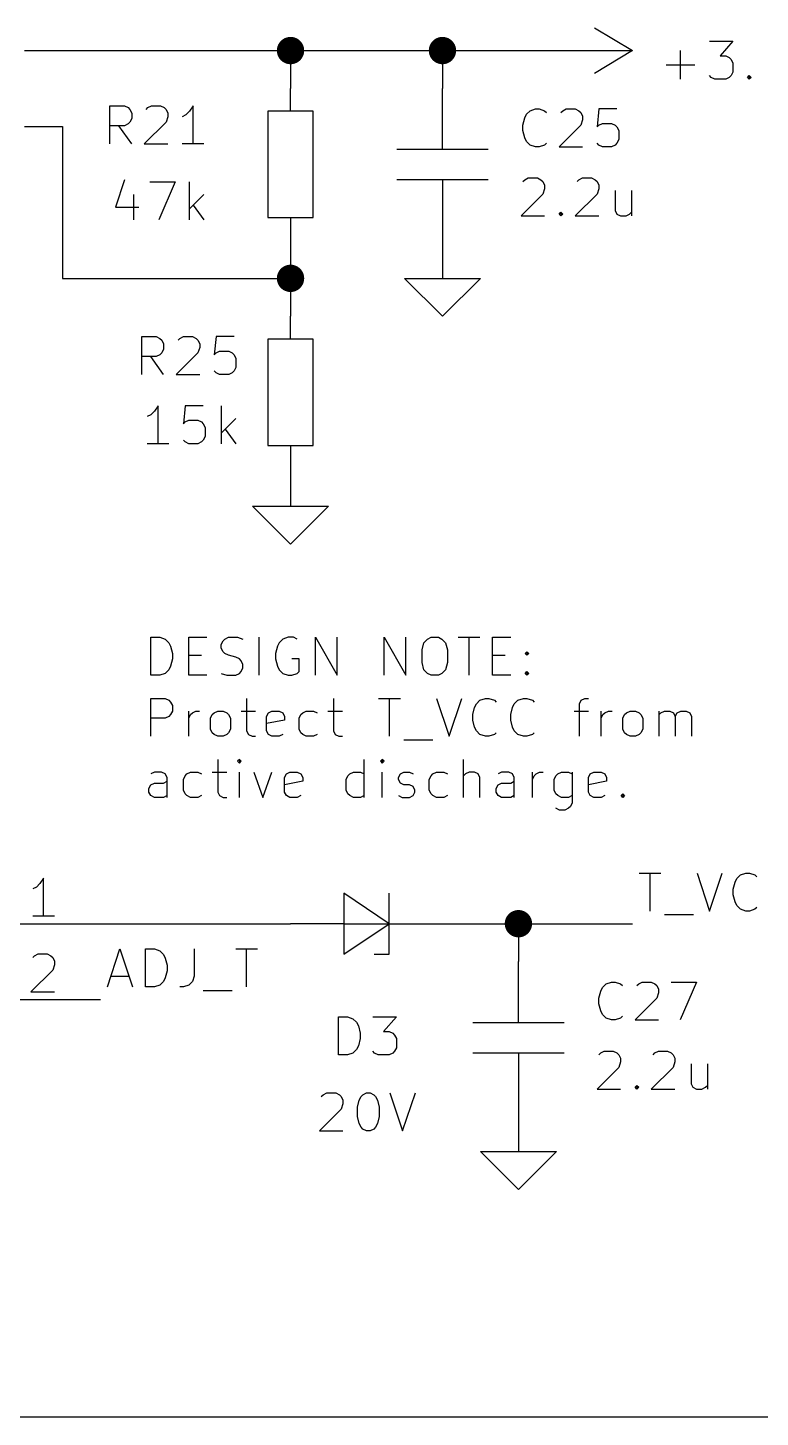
# Model space of a CAD drawing. Extents: x 0.4 to 16.1, y -11.3 to -0.4.
# Drawn here: x 9.854 to 10.818, y -8.35 to -6.52 of the extents above; entities that cross this region are included whole.
import ezdxf

# ---------------------------------------------------------------- set-up
doc = ezdxf.new("R2010")
doc.units = 0
doc.header["$MEASUREMENT"] = 0
for name, color, linetype in [('BLUE3', 171, 'CONTINUOUS'), ('CYAN2', 4, 'CONTINUOUS'), ('GRAY1', 251, 'CONTINUOUS'), ('GREEN3', 91, 'CONTINUOUS'), ('RED2', 1, 'CONTINUOUS'), ('RED3', 11, 'CONTINUOUS')]:
    doc.layers.add(name, color=color, linetype=linetype)

msp = doc.modelspace()

# ---------------------------------------------------------------- linework, layer by layer
at = {"layer": 'BLUE3', "linetype": 'CONTINUOUS'}
for p, q in [((10.016, -7.3727), (10.016, -7.3227)), ((10.016, -7.3227), (10.0279, -7.3227)), ((10.0279, -7.3227), (10.0351, -7.3251)), ((10.0351, -7.3251), (10.0398, -7.3299)), ((10.0398, -7.3299), (10.0422, -7.3346)), ((10.0422, -7.3346), (10.0446, -7.3441)), ((10.066, -7.3727), (10.066, -7.3227)), ((10.066, -7.3227), (10.0898, -7.3227)), ((10.1089, -7.3322), (10.1112, -7.3275)), ((10.1089, -7.337), (10.1089, -7.3322)), ((10.1112, -7.3418), (10.1089, -7.337)), ((10.1112, -7.3275), (10.1136, -7.3251)), ((10.1136, -7.3251), (10.1184, -7.3227)), ((10.1184, -7.3227), (10.1303, -7.3227)), ((10.1303, -7.3227), (10.1374, -7.3251)), ((10.1589, -7.3727), (10.1589, -7.3227)), ((10.1827, -7.3346), (10.1803, -7.3441)), ((10.1851, -7.3299), (10.1827, -7.3346)), ((10.1898, -7.3251), (10.1851, -7.3299)), ((10.197, -7.3227), (10.1898, -7.3251)), ((10.2041, -7.3227), (10.197, -7.3227)), ((10.2089, -7.3251), (10.2041, -7.3227)), ((10.2327, -7.3727), (10.2327, -7.3227)), ((10.2327, -7.3227), (10.2612, -7.3727)), ((10.2612, -7.3727), (10.2612, -7.3227)), ((10.3232, -7.3727), (10.3232, -7.3227)), ((10.3232, -7.3227), (10.3517, -7.3727)), ((10.3517, -7.3727), (10.3517, -7.3227)), ((10.3732, -7.3394), (10.3755, -7.3299)), ((10.3755, -7.3299), (10.3803, -7.3251)), ((10.3803, -7.3251), (10.3851, -7.3227)), ((10.3851, -7.3227), (10.3946, -7.3227)), ((10.3946, -7.3227), (10.3993, -7.3251)), ((10.3993, -7.3251), (10.4041, -7.3299)), ((10.4041, -7.3299), (10.4065, -7.3394)), ((10.4208, -7.3227), (10.4493, -7.3227)), ((10.4351, -7.3727), (10.4351, -7.3227)), ((10.466, -7.3727), (10.466, -7.3227)), ((10.466, -7.3227), (10.4898, -7.3227)), ((10.0446, -7.3513), (10.0422, -7.3608)), ((10.0446, -7.3441), (10.0446, -7.3513)), ((10.066, -7.3465), (10.0827, -7.3465)), ((10.1136, -7.3441), (10.1112, -7.3418)), ((10.1184, -7.3465), (10.1136, -7.3441)), ((10.1279, -7.3489), (10.1184, -7.3465)), ((10.1327, -7.3513), (10.1279, -7.3489)), ((10.1351, -7.3537), (10.1327, -7.3513)), ((10.1374, -7.3584), (10.1351, -7.3537)), ((10.1803, -7.3441), (10.1803, -7.3513)), ((10.1803, -7.3513), (10.1827, -7.3608)), ((10.2112, -7.3513), (10.2017, -7.3513)), ((10.2112, -7.368), (10.2112, -7.3513)), ((10.3732, -7.3561), (10.3732, -7.3394)), ((10.3755, -7.3656), (10.3732, -7.3561)), ((10.4065, -7.3561), (10.4041, -7.3656)), ((10.4065, -7.3394), (10.4065, -7.3561)), ((10.466, -7.3465), (10.4827, -7.3465)), ((10.5089, -7.3441), (10.5112, -7.3418)), ((10.5112, -7.3465), (10.5089, -7.3441)), ((10.5112, -7.3418), (10.5136, -7.3441)), ((10.5112, -7.3418), (10.5112, -7.3465)), ((10.5136, -7.3441), (10.5112, -7.3465)), ((10.0279, -7.3727), (10.016, -7.3727)), ((10.0351, -7.3703), (10.0279, -7.3727)), ((10.0398, -7.3656), (10.0351, -7.3703)), ((10.0422, -7.3608), (10.0398, -7.3656)), ((10.0898, -7.3727), (10.066, -7.3727)), ((10.1089, -7.3703), (10.116, -7.3727)), ((10.116, -7.3727), (10.1279, -7.3727)), ((10.1279, -7.3727), (10.1327, -7.3703)), ((10.1327, -7.3703), (10.1351, -7.368)), ((10.1351, -7.368), (10.1374, -7.3632)), ((10.1374, -7.3632), (10.1374, -7.3584)), ((10.1827, -7.3608), (10.1851, -7.3656)), ((10.1851, -7.3656), (10.1898, -7.3703)), ((10.1898, -7.3703), (10.197, -7.3727)), ((10.197, -7.3727), (10.2017, -7.3727)), ((10.2017, -7.3727), (10.2089, -7.3703)), ((10.2089, -7.3703), (10.2112, -7.368)), ((10.3803, -7.3703), (10.3755, -7.3656)), ((10.3851, -7.3727), (10.3803, -7.3703)), ((10.3946, -7.3727), (10.3851, -7.3727)), ((10.3993, -7.3703), (10.3946, -7.3727)), ((10.4041, -7.3656), (10.3993, -7.3703)), ((10.4898, -7.3727), (10.466, -7.3727)), ((10.5089, -7.3703), (10.5112, -7.368)), ((10.5112, -7.3727), (10.5089, -7.3703)), ((10.5112, -7.368), (10.5136, -7.3703)), ((10.5112, -7.368), (10.5112, -7.3727)), ((10.5136, -7.3703), (10.5112, -7.3727)), ((10.016, -7.4532), (10.016, -7.4032)), ((10.016, -7.4032), (10.0351, -7.4032)), ((10.0351, -7.4032), (10.0398, -7.4056)), ((10.0398, -7.4056), (10.0422, -7.408)), ((10.0422, -7.408), (10.0446, -7.4127)), ((10.1422, -7.4032), (10.1422, -7.4461)), ((10.2565, -7.4032), (10.2565, -7.4461)), ((10.316, -7.4032), (10.3446, -7.4032)), ((10.3303, -7.4532), (10.3303, -7.4032)), ((10.3922, -7.4032), (10.4089, -7.4532)), ((10.4089, -7.4532), (10.4255, -7.4032)), ((10.4422, -7.4151), (10.4446, -7.4104)), ((10.4446, -7.4104), (10.4493, -7.4056)), ((10.4493, -7.4056), (10.4565, -7.4032)), ((10.4565, -7.4032), (10.4612, -7.4032)), ((10.4612, -7.4032), (10.4684, -7.4056)), ((10.4684, -7.4056), (10.4708, -7.408)), ((10.4922, -7.4151), (10.4946, -7.4104)), ((10.4946, -7.4104), (10.4993, -7.4056)), ((10.4993, -7.4056), (10.5065, -7.4032)), ((10.5065, -7.4032), (10.5112, -7.4032)), ((10.5112, -7.4032), (10.5184, -7.4056)), ((10.5184, -7.4056), (10.5208, -7.408)), ((10.5803, -7.4104), (10.5827, -7.4056)), ((10.5803, -7.4532), (10.5803, -7.4104)), ((10.5827, -7.4056), (10.5874, -7.4032)), ((10.5874, -7.4032), (10.5922, -7.4032)), ((10.0351, -7.4294), (10.016, -7.4294)), ((10.0398, -7.427), (10.0351, -7.4294)), ((10.0422, -7.4246), (10.0398, -7.427)), ((10.0446, -7.4199), (10.0422, -7.4246)), ((10.0446, -7.4127), (10.0446, -7.4199)), ((10.066, -7.4532), (10.066, -7.4199)), ((10.066, -7.4294), (10.0684, -7.4246)), ((10.0684, -7.4246), (10.0708, -7.4223)), ((10.0708, -7.4223), (10.0755, -7.4199)), ((10.0755, -7.4199), (10.0803, -7.4199)), ((10.0946, -7.4294), (10.097, -7.4246)), ((10.0946, -7.4437), (10.0946, -7.4294)), ((10.097, -7.4246), (10.0993, -7.4223)), ((10.0993, -7.4223), (10.1041, -7.4199)), ((10.1041, -7.4199), (10.1113, -7.4199)), ((10.1113, -7.4199), (10.116, -7.4223)), ((10.116, -7.4223), (10.1184, -7.4246)), ((10.1184, -7.4246), (10.1208, -7.4294)), ((10.1208, -7.4294), (10.1208, -7.4437)), ((10.1351, -7.4199), (10.1541, -7.4199)), ((10.1684, -7.427), (10.1708, -7.4223)), ((10.1684, -7.4461), (10.1684, -7.427)), ((10.1708, -7.4223), (10.1755, -7.4199)), ((10.1755, -7.4199), (10.1851, -7.4199)), ((10.1851, -7.4199), (10.1898, -7.4223)), ((10.1898, -7.4223), (10.1922, -7.427)), ((10.1922, -7.427), (10.1922, -7.4318)), ((10.2113, -7.4294), (10.2136, -7.4246)), ((10.2113, -7.4437), (10.2113, -7.4294)), ((10.2136, -7.4246), (10.216, -7.4223)), ((10.216, -7.4223), (10.2208, -7.4199)), ((10.2208, -7.4199), (10.2303, -7.4199)), ((10.2303, -7.4199), (10.2351, -7.4223)), ((10.2493, -7.4199), (10.2684, -7.4199)), ((10.4398, -7.4246), (10.4422, -7.4151)), ((10.4398, -7.4318), (10.4398, -7.4246)), ((10.4898, -7.4246), (10.4922, -7.4151)), ((10.4898, -7.4318), (10.4898, -7.4246)), ((10.5732, -7.4199), (10.5922, -7.4199)), ((10.6089, -7.4532), (10.6089, -7.4199)), ((10.6089, -7.4294), (10.6112, -7.4246)), ((10.6112, -7.4246), (10.6136, -7.4223)), ((10.6136, -7.4223), (10.6184, -7.4199)), ((10.6184, -7.4199), (10.6232, -7.4199)), ((10.6374, -7.4294), (10.6398, -7.4246)), ((10.6374, -7.4437), (10.6374, -7.4294)), ((10.6398, -7.4246), (10.6422, -7.4223)), ((10.6422, -7.4223), (10.647, -7.4199)), ((10.647, -7.4199), (10.6541, -7.4199)), ((10.6541, -7.4199), (10.6589, -7.4223)), ((10.6589, -7.4223), (10.6612, -7.4246)), ((10.6612, -7.4246), (10.6636, -7.4294)), ((10.6636, -7.4294), (10.6636, -7.4437)), ((10.6851, -7.4532), (10.6851, -7.4199)), ((10.6851, -7.4246), (10.6874, -7.4223)), ((10.6874, -7.4223), (10.6922, -7.4199)), ((10.6922, -7.4199), (10.6993, -7.4199)), ((10.6993, -7.4199), (10.7041, -7.4223)), ((10.7041, -7.4223), (10.7065, -7.427)), ((10.7065, -7.427), (10.7089, -7.4223)), ((10.7065, -7.427), (10.7065, -7.4532)), ((10.7089, -7.4223), (10.7136, -7.4199)), ((10.7136, -7.4199), (10.7208, -7.4199)), ((10.7208, -7.4199), (10.7255, -7.4223)), ((10.7255, -7.4223), (10.7279, -7.427)), ((10.7279, -7.427), (10.7279, -7.4532)), ((10.097, -7.4485), (10.0946, -7.4437)), ((10.1208, -7.4437), (10.1184, -7.4485)), ((10.1422, -7.4461), (10.1446, -7.4508)), ((10.1922, -7.4318), (10.1684, -7.4365)), ((10.1708, -7.4508), (10.1684, -7.4461)), ((10.2136, -7.4485), (10.2113, -7.4437)), ((10.2565, -7.4461), (10.2589, -7.4508)), ((10.4422, -7.4413), (10.4398, -7.4318)), ((10.4446, -7.4461), (10.4422, -7.4413)), ((10.4493, -7.4508), (10.4446, -7.4461)), ((10.4922, -7.4413), (10.4898, -7.4318)), ((10.4946, -7.4461), (10.4922, -7.4413)), ((10.4993, -7.4508), (10.4946, -7.4461)), ((10.6398, -7.4485), (10.6374, -7.4437)), ((10.6636, -7.4437), (10.6612, -7.4485)), ((10.0993, -7.4508), (10.097, -7.4485)), ((10.1041, -7.4532), (10.0993, -7.4508)), ((10.1113, -7.4532), (10.1041, -7.4532)), ((10.116, -7.4508), (10.1113, -7.4532)), ((10.1184, -7.4485), (10.116, -7.4508)), ((10.1446, -7.4508), (10.1493, -7.4532)), ((10.1493, -7.4532), (10.1541, -7.4532)), ((10.1755, -7.4532), (10.1708, -7.4508)), ((10.1851, -7.4532), (10.1755, -7.4532)), ((10.1898, -7.4508), (10.1851, -7.4532)), ((10.216, -7.4508), (10.2136, -7.4485)), ((10.2208, -7.4532), (10.216, -7.4508)), ((10.2303, -7.4532), (10.2208, -7.4532)), ((10.2351, -7.4508), (10.2303, -7.4532)), ((10.2589, -7.4508), (10.2636, -7.4532)), ((10.2636, -7.4532), (10.2684, -7.4532)), ((10.3493, -7.458), (10.3874, -7.458)), ((10.4565, -7.4532), (10.4493, -7.4508)), ((10.4612, -7.4532), (10.4565, -7.4532)), ((10.4684, -7.4508), (10.4612, -7.4532)), ((10.4708, -7.4485), (10.4684, -7.4508)), ((10.5065, -7.4532), (10.4993, -7.4508)), ((10.5112, -7.4532), (10.5065, -7.4532)), ((10.5184, -7.4508), (10.5112, -7.4532)), ((10.5208, -7.4485), (10.5184, -7.4508)), ((10.6422, -7.4508), (10.6398, -7.4485)), ((10.647, -7.4532), (10.6422, -7.4508)), ((10.6541, -7.4532), (10.647, -7.4532)), ((10.6589, -7.4508), (10.6541, -7.4532)), ((10.6612, -7.4485), (10.6589, -7.4508)), ((10.1041, -7.4837), (10.1041, -7.5266)), ((10.1327, -7.4837), (10.1303, -7.4861)), ((10.1351, -7.4861), (10.1327, -7.4837)), ((10.1327, -7.4837), (10.1327, -7.4885)), ((10.297, -7.5337), (10.297, -7.4837)), ((10.3208, -7.4837), (10.3184, -7.4861)), ((10.3232, -7.4861), (10.3208, -7.4837)), ((10.3208, -7.4837), (10.3208, -7.4885)), ((10.4279, -7.5337), (10.4279, -7.4837)), ((10.0208, -7.5004), (10.016, -7.5028)), ((10.0303, -7.5004), (10.0208, -7.5004)), ((10.0351, -7.5028), (10.0303, -7.5004)), ((10.0374, -7.5075), (10.0351, -7.5028)), ((10.0612, -7.5051), (10.0636, -7.5028)), ((10.0636, -7.5028), (10.0684, -7.5004)), ((10.0684, -7.5004), (10.0779, -7.5004)), ((10.0779, -7.5004), (10.0827, -7.5028)), ((10.097, -7.5004), (10.116, -7.5004)), ((10.1303, -7.4861), (10.1327, -7.4885)), ((10.1327, -7.4885), (10.1351, -7.4861)), ((10.1327, -7.5337), (10.1327, -7.5004)), ((10.1517, -7.5004), (10.1636, -7.5337)), ((10.1636, -7.5337), (10.1755, -7.5004)), ((10.1922, -7.5075), (10.1946, -7.5028)), ((10.1946, -7.5028), (10.1993, -7.5004)), ((10.1993, -7.5004), (10.2089, -7.5004)), ((10.2089, -7.5004), (10.2136, -7.5028)), ((10.2136, -7.5028), (10.216, -7.5075)), ((10.2755, -7.5051), (10.2779, -7.5028)), ((10.2779, -7.5028), (10.2827, -7.5004)), ((10.2827, -7.5004), (10.2922, -7.5004)), ((10.2922, -7.5004), (10.297, -7.5028)), ((10.3184, -7.4861), (10.3208, -7.4885)), ((10.3208, -7.4885), (10.3232, -7.4861)), ((10.3208, -7.5337), (10.3208, -7.5004)), ((10.3422, -7.5075), (10.3446, -7.5028)), ((10.3446, -7.5028), (10.3493, -7.5004)), ((10.3493, -7.5004), (10.3565, -7.5004)), ((10.3565, -7.5004), (10.3613, -7.5028)), ((10.3851, -7.5051), (10.3874, -7.5028)), ((10.3874, -7.5028), (10.3922, -7.5004)), ((10.3922, -7.5004), (10.4017, -7.5004)), ((10.4017, -7.5004), (10.4065, -7.5028)), ((10.4303, -7.5028), (10.4279, -7.5051)), ((10.4351, -7.5004), (10.4303, -7.5028)), ((10.4422, -7.5004), (10.4351, -7.5004)), ((10.447, -7.5028), (10.4422, -7.5004)), ((10.4493, -7.5075), (10.447, -7.5028)), ((10.4779, -7.5004), (10.4732, -7.5028)), ((10.4874, -7.5004), (10.4779, -7.5004)), ((10.4922, -7.5028), (10.4874, -7.5004)), ((10.4946, -7.5075), (10.4922, -7.5028)), ((10.5184, -7.5337), (10.5184, -7.5004)), ((10.5208, -7.5051), (10.5232, -7.5028)), ((10.5232, -7.5028), (10.5279, -7.5004)), ((10.5279, -7.5004), (10.5327, -7.5004)), ((10.5493, -7.5051), (10.5517, -7.5028)), ((10.5517, -7.5028), (10.5565, -7.5004)), ((10.5565, -7.5004), (10.566, -7.5004)), ((10.566, -7.5004), (10.5708, -7.5028)), ((10.5708, -7.5004), (10.5708, -7.5409)), ((10.5922, -7.5075), (10.5946, -7.5028)), ((10.5946, -7.5028), (10.5993, -7.5004)), ((10.5993, -7.5004), (10.6089, -7.5004)), ((10.6089, -7.5004), (10.6136, -7.5028)), ((10.6136, -7.5028), (10.616, -7.5075)), ((10.0136, -7.5218), (10.016, -7.517)), ((10.016, -7.517), (10.0208, -7.5147)), ((10.0208, -7.5147), (10.0327, -7.5147)), ((10.0327, -7.5147), (10.0374, -7.5123)), ((10.0374, -7.5337), (10.0374, -7.5075)), ((10.0589, -7.5099), (10.0612, -7.5051)), ((10.0589, -7.5242), (10.0589, -7.5099)), ((10.1922, -7.5266), (10.1922, -7.5075)), ((10.216, -7.5123), (10.1922, -7.517)), ((10.216, -7.5075), (10.216, -7.5123)), ((10.2732, -7.5099), (10.2755, -7.5051)), ((10.2732, -7.5242), (10.2732, -7.5099)), ((10.3422, -7.5099), (10.3422, -7.5075)), ((10.3446, -7.5147), (10.3422, -7.5099)), ((10.3493, -7.517), (10.3446, -7.5147)), ((10.3565, -7.517), (10.3493, -7.517)), ((10.3613, -7.5194), (10.3565, -7.517)), ((10.3636, -7.5242), (10.3613, -7.5194)), ((10.3827, -7.5099), (10.3851, -7.5051)), ((10.3827, -7.5242), (10.3827, -7.5099)), ((10.4493, -7.5337), (10.4493, -7.5075)), ((10.4708, -7.5218), (10.4732, -7.517)), ((10.4732, -7.517), (10.4779, -7.5147)), ((10.4779, -7.5147), (10.4898, -7.5147)), ((10.4898, -7.5147), (10.4946, -7.5123)), ((10.4946, -7.5337), (10.4946, -7.5075)), ((10.5184, -7.5099), (10.5208, -7.5051)), ((10.547, -7.5099), (10.5493, -7.5051)), ((10.547, -7.5242), (10.547, -7.5099)), ((10.5922, -7.5266), (10.5922, -7.5075)), ((10.616, -7.5123), (10.5922, -7.517)), ((10.616, -7.5075), (10.616, -7.5123)), ((10.0136, -7.5266), (10.0136, -7.5218)), ((10.016, -7.5313), (10.0136, -7.5266)), ((10.0208, -7.5337), (10.016, -7.5313)), ((10.0327, -7.5337), (10.0208, -7.5337)), ((10.0374, -7.5313), (10.0327, -7.5337)), ((10.0612, -7.5289), (10.0589, -7.5242)), ((10.0636, -7.5313), (10.0612, -7.5289)), ((10.0684, -7.5337), (10.0636, -7.5313)), ((10.0779, -7.5337), (10.0684, -7.5337)), ((10.0827, -7.5313), (10.0779, -7.5337)), ((10.1041, -7.5266), (10.1065, -7.5313)), ((10.1065, -7.5313), (10.1113, -7.5337)), ((10.1113, -7.5337), (10.116, -7.5337)), ((10.1946, -7.5313), (10.1922, -7.5266)), ((10.1993, -7.5337), (10.1946, -7.5313)), ((10.2089, -7.5337), (10.1993, -7.5337)), ((10.2136, -7.5313), (10.2089, -7.5337)), ((10.2755, -7.5289), (10.2732, -7.5242)), ((10.2779, -7.5313), (10.2755, -7.5289)), ((10.2827, -7.5337), (10.2779, -7.5313)), ((10.2922, -7.5337), (10.2827, -7.5337)), ((10.297, -7.5313), (10.2922, -7.5337)), ((10.3422, -7.5313), (10.347, -7.5337)), ((10.347, -7.5337), (10.3565, -7.5337)), ((10.3565, -7.5337), (10.3613, -7.5313)), ((10.3613, -7.5313), (10.3636, -7.5266)), ((10.3636, -7.5266), (10.3636, -7.5242)), ((10.3851, -7.5289), (10.3827, -7.5242)), ((10.3874, -7.5313), (10.3851, -7.5289)), ((10.3922, -7.5337), (10.3874, -7.5313)), ((10.4017, -7.5337), (10.3922, -7.5337)), ((10.4065, -7.5313), (10.4017, -7.5337)), ((10.4708, -7.5266), (10.4708, -7.5218)), ((10.4732, -7.5313), (10.4708, -7.5266)), ((10.4779, -7.5337), (10.4732, -7.5313)), ((10.4898, -7.5337), (10.4779, -7.5337)), ((10.4946, -7.5313), (10.4898, -7.5337)), ((10.5493, -7.5289), (10.547, -7.5242)), ((10.5517, -7.5313), (10.5493, -7.5289)), ((10.5565, -7.5337), (10.5517, -7.5313)), ((10.566, -7.5337), (10.5565, -7.5337)), ((10.5708, -7.5313), (10.566, -7.5337)), ((10.5946, -7.5313), (10.5922, -7.5266)), ((10.5993, -7.5337), (10.5946, -7.5313)), ((10.6089, -7.5337), (10.5993, -7.5337)), ((10.6136, -7.5313), (10.6089, -7.5337)), ((10.6351, -7.5313), (10.6374, -7.5289)), ((10.6374, -7.5337), (10.6351, -7.5313)), ((10.6374, -7.5289), (10.6398, -7.5313)), ((10.6374, -7.5289), (10.6374, -7.5337)), ((10.6398, -7.5313), (10.6374, -7.5337)), ((10.5541, -7.5504), (10.5493, -7.548)), ((10.5612, -7.5504), (10.5541, -7.5504)), ((10.566, -7.548), (10.5612, -7.5504)), ((10.5684, -7.5456), (10.566, -7.548)), ((10.5708, -7.5409), (10.5684, -7.5456)), ((10.95, -8.35), (6.3, -8.35))]:
    msp.add_line(p, q, dxfattribs=at)
at = {"layer": 'CYAN2', "linetype": 'CONTINUOUS'}
for p, q in [((10.7133, -6.5878), (10.7133, -6.5497)), ((10.7133, -6.5878), (10.7133, -6.5497)), ((10.7514, -6.5378), (10.7824, -6.5378)), ((10.7514, -6.5378), (10.7824, -6.5378)), ((10.7824, -6.5378), (10.7657, -6.5569)), ((10.7824, -6.5378), (10.7657, -6.5569)), ((10.6943, -6.5688), (10.7324, -6.5688)), ((10.6943, -6.5688), (10.7324, -6.5688)), ((10.7657, -6.5569), (10.7729, -6.5569)), ((10.7657, -6.5569), (10.7729, -6.5569)), ((10.7729, -6.5569), (10.7776, -6.5592)), ((10.7729, -6.5569), (10.7776, -6.5592)), ((10.7776, -6.5592), (10.78, -6.5616)), ((10.7776, -6.5592), (10.78, -6.5616)), ((10.78, -6.5616), (10.7824, -6.5664)), ((10.78, -6.5616), (10.7824, -6.5664)), ((10.7824, -6.5664), (10.7824, -6.5783)), ((10.7824, -6.5664), (10.7824, -6.5783)), ((10.7538, -6.5854), (10.7514, -6.583)), ((10.7538, -6.5854), (10.7514, -6.583)), ((10.7586, -6.5878), (10.7538, -6.5854)), ((10.7586, -6.5878), (10.7538, -6.5854)), ((10.7729, -6.5878), (10.7586, -6.5878)), ((10.7729, -6.5878), (10.7586, -6.5878)), ((10.7776, -6.5854), (10.7729, -6.5878)), ((10.7776, -6.5854), (10.7729, -6.5878)), ((10.78, -6.583), (10.7776, -6.5854)), ((10.78, -6.583), (10.7776, -6.5854)), ((10.7824, -6.5783), (10.78, -6.583)), ((10.7824, -6.5783), (10.78, -6.583)), ((10.8014, -6.5854), (10.8038, -6.583)), ((10.8014, -6.5854), (10.8038, -6.583)), ((10.8038, -6.5878), (10.8014, -6.5854)), ((10.8038, -6.5878), (10.8014, -6.5854)), ((10.8038, -6.583), (10.8062, -6.5854)), ((10.8038, -6.583), (10.8038, -6.5878)), ((10.8038, -6.583), (10.8062, -6.5854)), ((10.8038, -6.583), (10.8038, -6.5878)), ((10.8062, -6.5854), (10.8038, -6.5878)), ((10.8062, -6.5854), (10.8038, -6.5878)), ((9.9623, -6.6728), (9.9623, -6.6228)), ((9.9623, -6.6228), (9.9813, -6.6228)), ((9.9813, -6.6228), (9.9861, -6.6252)), ((10.0123, -6.6252), (10.0171, -6.6228)), ((10.0171, -6.6228), (10.029, -6.6228)), ((10.029, -6.6228), (10.0337, -6.6252)), ((10.0718, -6.6228), (10.0671, -6.6299)), ((10.0718, -6.6728), (10.0718, -6.6228)), ((9.9861, -6.6252), (9.9885, -6.6276)), ((9.9885, -6.6276), (9.9909, -6.6323)), ((9.9909, -6.6395), (9.9885, -6.6442)), ((9.9909, -6.6323), (9.9909, -6.6395)), ((10.0099, -6.6276), (10.0123, -6.6252)), ((10.0337, -6.6252), (10.0361, -6.6276)), ((10.0361, -6.6276), (10.0385, -6.6323)), ((10.0385, -6.6371), (10.0361, -6.6442)), ((10.0385, -6.6323), (10.0385, -6.6371)), ((10.0623, -6.6347), (10.0575, -6.6371)), ((10.0671, -6.6299), (10.0623, -6.6347)), ((10.5059, -6.6482), (10.5083, -6.6387)), ((10.5059, -6.6482), (10.5083, -6.6387)), ((10.5083, -6.6387), (10.5107, -6.6339)), ((10.5083, -6.6387), (10.5107, -6.6339)), ((10.5107, -6.6339), (10.5154, -6.6292)), ((10.5107, -6.6339), (10.5154, -6.6292)), ((10.5154, -6.6292), (10.5226, -6.6268)), ((10.5154, -6.6292), (10.5226, -6.6268)), ((10.5226, -6.6268), (10.5273, -6.6268)), ((10.5226, -6.6268), (10.5273, -6.6268)), ((10.5273, -6.6268), (10.5345, -6.6292)), ((10.5273, -6.6268), (10.5345, -6.6292)), ((10.5345, -6.6292), (10.5369, -6.6316)), ((10.5345, -6.6292), (10.5369, -6.6316)), ((10.5559, -6.6316), (10.5583, -6.6292)), ((10.5559, -6.6316), (10.5583, -6.6292)), ((10.5583, -6.6292), (10.563, -6.6268)), ((10.5583, -6.6292), (10.563, -6.6268)), ((10.563, -6.6268), (10.5749, -6.6268)), ((10.563, -6.6268), (10.5749, -6.6268)), ((10.5749, -6.6268), (10.5797, -6.6292)), ((10.5749, -6.6268), (10.5797, -6.6292)), ((10.5797, -6.6292), (10.5821, -6.6316)), ((10.5797, -6.6292), (10.5821, -6.6316)), ((10.5821, -6.6316), (10.5845, -6.6363)), ((10.5821, -6.6316), (10.5845, -6.6363)), ((10.5845, -6.6411), (10.5821, -6.6482)), ((10.5845, -6.6411), (10.5821, -6.6482)), ((10.5845, -6.6363), (10.5845, -6.6411)), ((10.5845, -6.6363), (10.5845, -6.6411)), ((10.6059, -6.6268), (10.6035, -6.6506)), ((10.6059, -6.6268), (10.6035, -6.6506)), ((10.6297, -6.6268), (10.6059, -6.6268)), ((10.6297, -6.6268), (10.6059, -6.6268)), ((9.9813, -6.649), (9.9623, -6.649)), ((9.9909, -6.6728), (9.9742, -6.649)), ((9.9861, -6.6466), (9.9813, -6.649)), ((9.9885, -6.6442), (9.9861, -6.6466)), ((10.0361, -6.6442), (10.0075, -6.6728)), ((10.5059, -6.6554), (10.5059, -6.6482)), ((10.5059, -6.6554), (10.5059, -6.6482)), ((10.5083, -6.6649), (10.5059, -6.6554)), ((10.5083, -6.6649), (10.5059, -6.6554)), ((10.5821, -6.6482), (10.5535, -6.6768)), ((10.5821, -6.6482), (10.5535, -6.6768)), ((10.6035, -6.6506), (10.6059, -6.6482)), ((10.6035, -6.6506), (10.6059, -6.6482)), ((10.6059, -6.6482), (10.6107, -6.6459)), ((10.6059, -6.6482), (10.6107, -6.6459)), ((10.6107, -6.6459), (10.6226, -6.6459)), ((10.6107, -6.6459), (10.6226, -6.6459)), ((10.6226, -6.6459), (10.6273, -6.6482)), ((10.6226, -6.6459), (10.6273, -6.6482)), ((10.6273, -6.6482), (10.6297, -6.6506)), ((10.6273, -6.6482), (10.6297, -6.6506)), ((10.6297, -6.6506), (10.6321, -6.6554)), ((10.6297, -6.6506), (10.6321, -6.6554)), ((10.6321, -6.6554), (10.6321, -6.6673)), ((10.6321, -6.6554), (10.6321, -6.6673)), ((10.0075, -6.6728), (10.0385, -6.6728)), ((10.0861, -6.6728), (10.0575, -6.6728)), ((10.5107, -6.6697), (10.5083, -6.6649)), ((10.5107, -6.6697), (10.5083, -6.6649)), ((10.5154, -6.6744), (10.5107, -6.6697)), ((10.5154, -6.6744), (10.5107, -6.6697)), ((10.5226, -6.6768), (10.5154, -6.6744)), ((10.5226, -6.6768), (10.5154, -6.6744)), ((10.5273, -6.6768), (10.5226, -6.6768)), ((10.5273, -6.6768), (10.5226, -6.6768)), ((10.5345, -6.6744), (10.5273, -6.6768)), ((10.5345, -6.6744), (10.5273, -6.6768)), ((10.5369, -6.672), (10.5345, -6.6744)), ((10.5369, -6.672), (10.5345, -6.6744)), ((10.5535, -6.6768), (10.5845, -6.6768)), ((10.5535, -6.6768), (10.5845, -6.6768)), ((10.6059, -6.6744), (10.6035, -6.672)), ((10.6059, -6.6744), (10.6035, -6.672)), ((10.6107, -6.6768), (10.6059, -6.6744)), ((10.6107, -6.6768), (10.6059, -6.6744)), ((10.6226, -6.6768), (10.6107, -6.6768)), ((10.6226, -6.6768), (10.6107, -6.6768)), ((10.6273, -6.6744), (10.6226, -6.6768)), ((10.6273, -6.6744), (10.6226, -6.6768)), ((10.6297, -6.672), (10.6273, -6.6744)), ((10.6297, -6.672), (10.6273, -6.6744)), ((10.6321, -6.6673), (10.6297, -6.672)), ((10.6321, -6.6673), (10.6297, -6.672)), ((9.9813, -6.7204), (9.9694, -6.7561)), ((10.0147, -6.7228), (10.048, -6.7228)), ((10.048, -6.7228), (10.0266, -6.7728)), ((10.067, -6.7728), (10.067, -6.7228)), ((10.5059, -6.7226), (10.5083, -6.7202)), ((10.5059, -6.7226), (10.5083, -6.7202)), ((10.5083, -6.7202), (10.513, -6.7178)), ((10.5083, -6.7202), (10.513, -6.7178)), ((10.513, -6.7178), (10.5249, -6.7178)), ((10.513, -6.7178), (10.5249, -6.7178)), ((10.5249, -6.7178), (10.5297, -6.7202)), ((10.5249, -6.7178), (10.5297, -6.7202)), ((10.5297, -6.7202), (10.5321, -6.7226)), ((10.5297, -6.7202), (10.5321, -6.7226)), ((10.5321, -6.7226), (10.5345, -6.7273)), ((10.5321, -6.7226), (10.5345, -6.7273)), ((10.5345, -6.7321), (10.5321, -6.7392)), ((10.5345, -6.7321), (10.5321, -6.7392)), ((10.5345, -6.7273), (10.5345, -6.7321)), ((10.5345, -6.7273), (10.5345, -6.7321)), ((10.5773, -6.7226), (10.5797, -6.7202)), ((10.5773, -6.7226), (10.5797, -6.7202)), ((10.5797, -6.7202), (10.5845, -6.7178)), ((10.5797, -6.7202), (10.5845, -6.7178)), ((10.5845, -6.7178), (10.5964, -6.7178)), ((10.5845, -6.7178), (10.5964, -6.7178)), ((10.5964, -6.7178), (10.6011, -6.7202)), ((10.5964, -6.7178), (10.6011, -6.7202)), ((10.6011, -6.7202), (10.6035, -6.7226)), ((10.6011, -6.7202), (10.6035, -6.7226)), ((10.6035, -6.7226), (10.6059, -6.7273)), ((10.6035, -6.7226), (10.6059, -6.7273)), ((10.6059, -6.7321), (10.6035, -6.7392)), ((10.6059, -6.7321), (10.6035, -6.7392)), ((10.6059, -6.7273), (10.6059, -6.7321)), ((10.6059, -6.7273), (10.6059, -6.7321)), ((9.9932, -6.7395), (9.9932, -6.7728)), ((10.0861, -6.7395), (10.067, -6.7585)), ((10.5321, -6.7392), (10.5035, -6.7678)), ((10.5321, -6.7392), (10.5035, -6.7678)), ((10.6035, -6.7392), (10.5749, -6.7678)), ((10.6035, -6.7392), (10.5749, -6.7678)), ((10.6273, -6.7345), (10.6273, -6.7607)), ((10.6273, -6.7345), (10.6273, -6.7607)), ((10.6488, -6.7345), (10.6488, -6.7678)), ((10.6488, -6.7345), (10.6488, -6.7678)), ((9.9694, -6.7561), (10.0004, -6.7561)), ((10.0718, -6.7537), (10.0861, -6.7728)), ((10.5035, -6.7678), (10.5345, -6.7678)), ((10.5035, -6.7678), (10.5345, -6.7678)), ((10.5535, -6.7654), (10.5559, -6.763)), ((10.5535, -6.7654), (10.5559, -6.763)), ((10.5559, -6.7678), (10.5535, -6.7654)), ((10.5559, -6.7678), (10.5535, -6.7654)), ((10.5559, -6.763), (10.5583, -6.7654)), ((10.5559, -6.763), (10.5559, -6.7678)), ((10.5559, -6.763), (10.5583, -6.7654)), ((10.5559, -6.763), (10.5559, -6.7678)), ((10.5583, -6.7654), (10.5559, -6.7678)), ((10.5583, -6.7654), (10.5559, -6.7678)), ((10.5749, -6.7678), (10.6059, -6.7678)), ((10.5749, -6.7678), (10.6059, -6.7678)), ((10.6273, -6.7607), (10.6297, -6.7654)), ((10.6273, -6.7607), (10.6297, -6.7654)), ((10.6297, -6.7654), (10.6345, -6.7678)), ((10.6297, -6.7654), (10.6345, -6.7678)), ((10.6345, -6.7678), (10.6416, -6.7678)), ((10.6345, -6.7678), (10.6416, -6.7678)), ((10.6416, -6.7678), (10.6464, -6.7654)), ((10.6416, -6.7678), (10.6464, -6.7654)), ((10.6464, -6.7654), (10.6488, -6.763)), ((10.6464, -6.7654), (10.6488, -6.763)), ((10.0043, -6.9768), (10.0043, -6.9268)), ((10.0043, -6.9268), (10.0233, -6.9268)), ((10.0043, -6.9768), (10.0043, -6.9268)), ((10.0043, -6.9268), (10.0233, -6.9268)), ((10.0233, -6.9268), (10.0281, -6.9292)), ((10.0233, -6.9268), (10.0281, -6.9292)), ((10.0281, -6.9292), (10.0305, -6.9316)), ((10.0281, -6.9292), (10.0305, -6.9316)), ((10.0305, -6.9316), (10.0329, -6.9363)), ((10.0305, -6.9316), (10.0329, -6.9363)), ((10.0519, -6.9316), (10.0543, -6.9292)), ((10.0519, -6.9316), (10.0543, -6.9292)), ((10.0543, -6.9292), (10.0591, -6.9268)), ((10.0543, -6.9292), (10.0591, -6.9268)), ((10.0591, -6.9268), (10.071, -6.9268)), ((10.0591, -6.9268), (10.071, -6.9268)), ((10.071, -6.9268), (10.0757, -6.9292)), ((10.071, -6.9268), (10.0757, -6.9292)), ((10.0757, -6.9292), (10.0781, -6.9316)), ((10.0757, -6.9292), (10.0781, -6.9316)), ((10.0781, -6.9316), (10.0805, -6.9363)), ((10.0781, -6.9316), (10.0805, -6.9363)), ((10.1019, -6.9268), (10.0995, -6.9506)), ((10.1019, -6.9268), (10.0995, -6.9506)), ((10.1257, -6.9268), (10.1019, -6.9268)), ((10.1257, -6.9268), (10.1019, -6.9268)), ((10.0233, -6.953), (10.0043, -6.953)), ((10.0233, -6.953), (10.0043, -6.953)), ((10.0329, -6.9768), (10.0162, -6.953)), ((10.0329, -6.9768), (10.0162, -6.953)), ((10.0281, -6.9506), (10.0233, -6.953)), ((10.0281, -6.9506), (10.0233, -6.953)), ((10.0305, -6.9482), (10.0281, -6.9506)), ((10.0305, -6.9482), (10.0281, -6.9506)), ((10.0329, -6.9435), (10.0305, -6.9482)), ((10.0329, -6.9435), (10.0305, -6.9482)), ((10.0329, -6.9363), (10.0329, -6.9435)), ((10.0329, -6.9363), (10.0329, -6.9435)), ((10.0781, -6.9482), (10.0495, -6.9768)), ((10.0781, -6.9482), (10.0495, -6.9768)), ((10.0805, -6.9411), (10.0781, -6.9482)), ((10.0805, -6.9411), (10.0781, -6.9482)), ((10.0805, -6.9363), (10.0805, -6.9411)), ((10.0805, -6.9363), (10.0805, -6.9411)), ((10.0995, -6.9506), (10.1019, -6.9482)), ((10.0995, -6.9506), (10.1019, -6.9482)), ((10.1019, -6.9482), (10.1067, -6.9458)), ((10.1019, -6.9482), (10.1067, -6.9458)), ((10.1067, -6.9458), (10.1186, -6.9458)), ((10.1067, -6.9458), (10.1186, -6.9458)), ((10.1186, -6.9458), (10.1233, -6.9482)), ((10.1186, -6.9458), (10.1233, -6.9482)), ((10.1233, -6.9482), (10.1257, -6.9506)), ((10.1233, -6.9482), (10.1257, -6.9506)), ((10.1257, -6.9506), (10.1281, -6.9554)), ((10.1257, -6.9506), (10.1281, -6.9554)), ((10.1019, -6.9744), (10.0995, -6.972)), ((10.1019, -6.9744), (10.0995, -6.972)), ((10.1257, -6.972), (10.1233, -6.9744)), ((10.1257, -6.972), (10.1233, -6.9744)), ((10.1281, -6.9673), (10.1257, -6.972)), ((10.1281, -6.9673), (10.1257, -6.972)), ((10.1281, -6.9554), (10.1281, -6.9673)), ((10.1281, -6.9554), (10.1281, -6.9673)), ((10.0495, -6.9768), (10.0805, -6.9768)), ((10.0495, -6.9768), (10.0805, -6.9768)), ((10.1067, -6.9768), (10.1019, -6.9744)), ((10.1067, -6.9768), (10.1019, -6.9744)), ((10.1186, -6.9768), (10.1067, -6.9768)), ((10.1186, -6.9768), (10.1067, -6.9768)), ((10.1233, -6.9744), (10.1186, -6.9768)), ((10.1233, -6.9744), (10.1186, -6.9768)), ((10.021, -7.0249), (10.0162, -7.0297)), ((10.021, -7.0249), (10.0162, -7.0297)), ((10.0257, -7.0178), (10.021, -7.0249)), ((10.0257, -7.0178), (10.021, -7.0249)), ((10.0257, -7.0678), (10.0257, -7.0178)), ((10.0257, -7.0678), (10.0257, -7.0178)), ((10.0614, -7.0178), (10.0591, -7.0416)), ((10.0614, -7.0178), (10.0591, -7.0416)), ((10.0852, -7.0178), (10.0614, -7.0178)), ((10.0852, -7.0178), (10.0614, -7.0178)), ((10.109, -7.0678), (10.109, -7.0178)), ((10.109, -7.0678), (10.109, -7.0178)), ((10.0162, -7.0297), (10.0114, -7.0321)), ((10.0162, -7.0297), (10.0114, -7.0321)), ((10.0591, -7.0416), (10.0614, -7.0392)), ((10.0591, -7.0416), (10.0614, -7.0392)), ((10.0614, -7.0392), (10.0662, -7.0368)), ((10.0614, -7.0392), (10.0662, -7.0368)), ((10.0662, -7.0368), (10.0781, -7.0368)), ((10.0662, -7.0368), (10.0781, -7.0368)), ((10.0781, -7.0368), (10.0829, -7.0392)), ((10.0781, -7.0368), (10.0829, -7.0392)), ((10.0829, -7.0392), (10.0852, -7.0416)), ((10.0829, -7.0392), (10.0852, -7.0416)), ((10.0852, -7.0416), (10.0876, -7.0464)), ((10.0852, -7.0416), (10.0876, -7.0464)), ((10.1281, -7.0345), (10.109, -7.0535)), ((10.1281, -7.0345), (10.109, -7.0535)), ((10.0614, -7.0654), (10.0591, -7.063)), ((10.0614, -7.0654), (10.0591, -7.063)), ((10.0852, -7.063), (10.0829, -7.0654)), ((10.0852, -7.063), (10.0829, -7.0654)), ((10.0876, -7.0583), (10.0852, -7.063)), ((10.0876, -7.0583), (10.0852, -7.063)), ((10.0876, -7.0464), (10.0876, -7.0583)), ((10.0876, -7.0464), (10.0876, -7.0583)), ((10.1138, -7.0488), (10.1281, -7.0678)), ((10.1138, -7.0488), (10.1281, -7.0678)), ((10.04, -7.0678), (10.0114, -7.0678)), ((10.04, -7.0678), (10.0114, -7.0678)), ((10.0662, -7.0678), (10.0614, -7.0654)), ((10.0662, -7.0678), (10.0614, -7.0654)), ((10.0781, -7.0678), (10.0662, -7.0678)), ((10.0781, -7.0678), (10.0662, -7.0678)), ((10.0829, -7.0654), (10.0781, -7.0678)), ((10.0829, -7.0654), (10.0781, -7.0678)), ((10.6154, -7.7792), (10.6226, -7.7768)), ((10.6154, -7.7792), (10.6226, -7.7768)), ((10.6226, -7.7768), (10.6273, -7.7768)), ((10.6226, -7.7768), (10.6273, -7.7768)), ((10.6273, -7.7768), (10.6345, -7.7792)), ((10.6273, -7.7768), (10.6345, -7.7792)), ((10.6583, -7.7792), (10.663, -7.7768)), ((10.6583, -7.7792), (10.663, -7.7768)), ((10.663, -7.7768), (10.6749, -7.7768)), ((10.663, -7.7768), (10.6749, -7.7768)), ((10.6749, -7.7768), (10.6797, -7.7792)), ((10.6749, -7.7768), (10.6797, -7.7792)), ((10.7011, -7.7768), (10.7345, -7.7768)), ((10.7011, -7.7768), (10.7345, -7.7768)), ((10.7345, -7.7768), (10.713, -7.8268)), ((10.7345, -7.7768), (10.713, -7.8268)), ((10.6059, -7.7982), (10.6083, -7.7887)), ((10.6059, -7.7982), (10.6083, -7.7887)), ((10.6083, -7.7887), (10.6107, -7.7839)), ((10.6083, -7.7887), (10.6107, -7.7839)), ((10.6107, -7.7839), (10.6154, -7.7792)), ((10.6107, -7.7839), (10.6154, -7.7792)), ((10.6345, -7.7792), (10.6369, -7.7816)), ((10.6345, -7.7792), (10.6369, -7.7816)), ((10.6559, -7.7816), (10.6583, -7.7792)), ((10.6559, -7.7816), (10.6583, -7.7792)), ((10.6797, -7.7792), (10.6821, -7.7816)), ((10.6797, -7.7792), (10.6821, -7.7816)), ((10.6821, -7.7816), (10.6845, -7.7863)), ((10.6821, -7.7816), (10.6845, -7.7863)), ((10.6845, -7.7911), (10.6821, -7.7982)), ((10.6845, -7.7911), (10.6821, -7.7982)), ((10.6845, -7.7863), (10.6845, -7.7911)), ((10.6845, -7.7863), (10.6845, -7.7911)), ((10.6059, -7.8054), (10.6059, -7.7982)), ((10.6059, -7.8054), (10.6059, -7.7982)), ((10.6083, -7.8149), (10.6059, -7.8054)), ((10.6083, -7.8149), (10.6059, -7.8054)), ((10.6821, -7.7982), (10.6535, -7.8268)), ((10.6821, -7.7982), (10.6535, -7.8268)), ((10.2631, -7.8728), (10.2631, -7.8228)), ((10.2631, -7.8228), (10.275, -7.8228)), ((10.275, -7.8228), (10.2821, -7.8252)), ((10.2821, -7.8252), (10.2869, -7.8299)), ((10.2869, -7.8299), (10.2893, -7.8347)), ((10.3083, -7.8228), (10.3393, -7.8228)), ((10.3393, -7.8228), (10.3226, -7.8418)), ((10.6107, -7.8197), (10.6083, -7.8149)), ((10.6107, -7.8197), (10.6083, -7.8149)), ((10.6154, -7.8244), (10.6107, -7.8197)), ((10.6154, -7.8244), (10.6107, -7.8197)), ((10.6226, -7.8268), (10.6154, -7.8244)), ((10.6226, -7.8268), (10.6154, -7.8244)), ((10.6273, -7.8268), (10.6226, -7.8268)), ((10.6273, -7.8268), (10.6226, -7.8268)), ((10.6345, -7.8244), (10.6273, -7.8268)), ((10.6345, -7.8244), (10.6273, -7.8268)), ((10.6369, -7.822), (10.6345, -7.8244)), ((10.6369, -7.822), (10.6345, -7.8244)), ((10.6535, -7.8268), (10.6845, -7.8268)), ((10.6535, -7.8268), (10.6845, -7.8268)), ((10.2893, -7.8347), (10.2917, -7.8442)), ((10.2917, -7.8442), (10.2917, -7.8514)), ((10.3226, -7.8418), (10.3298, -7.8418)), ((10.3298, -7.8418), (10.3345, -7.8442)), ((10.3345, -7.8442), (10.3369, -7.8466)), ((10.3369, -7.8466), (10.3393, -7.8514)), ((10.2869, -7.8657), (10.2821, -7.8704)), ((10.2893, -7.8609), (10.2869, -7.8657)), ((10.2917, -7.8514), (10.2893, -7.8609)), ((10.3107, -7.8704), (10.3083, -7.868)), ((10.3369, -7.868), (10.3345, -7.8704)), ((10.3393, -7.8633), (10.3369, -7.868)), ((10.3393, -7.8514), (10.3393, -7.8633)), ((10.6083, -7.8702), (10.613, -7.8678)), ((10.6083, -7.8702), (10.613, -7.8678)), ((10.613, -7.8678), (10.6249, -7.8678)), ((10.613, -7.8678), (10.6249, -7.8678)), ((10.6249, -7.8678), (10.6297, -7.8702)), ((10.6249, -7.8678), (10.6297, -7.8702)), ((10.6797, -7.8702), (10.6845, -7.8678)), ((10.6797, -7.8702), (10.6845, -7.8678)), ((10.6845, -7.8678), (10.6964, -7.8678)), ((10.6845, -7.8678), (10.6964, -7.8678)), ((10.6964, -7.8678), (10.7011, -7.8702)), ((10.6964, -7.8678), (10.7011, -7.8702)), ((10.275, -7.8728), (10.2631, -7.8728)), ((10.2821, -7.8704), (10.275, -7.8728)), ((10.3155, -7.8728), (10.3107, -7.8704)), ((10.3298, -7.8728), (10.3155, -7.8728)), ((10.3345, -7.8704), (10.3298, -7.8728)), ((10.6059, -7.8726), (10.6083, -7.8702)), ((10.6059, -7.8726), (10.6083, -7.8702)), ((10.6297, -7.8702), (10.6321, -7.8726)), ((10.6297, -7.8702), (10.6321, -7.8726)), ((10.6321, -7.8726), (10.6345, -7.8773)), ((10.6321, -7.8726), (10.6345, -7.8773)), ((10.6345, -7.8821), (10.6321, -7.8892)), ((10.6345, -7.8821), (10.6321, -7.8892)), ((10.6345, -7.8773), (10.6345, -7.8821)), ((10.6345, -7.8773), (10.6345, -7.8821)), ((10.6773, -7.8726), (10.6797, -7.8702)), ((10.6773, -7.8726), (10.6797, -7.8702)), ((10.7011, -7.8702), (10.7035, -7.8726)), ((10.7011, -7.8702), (10.7035, -7.8726)), ((10.7035, -7.8726), (10.7059, -7.8773)), ((10.7035, -7.8726), (10.7059, -7.8773)), ((10.7059, -7.8821), (10.7035, -7.8892)), ((10.7059, -7.8821), (10.7035, -7.8892)), ((10.7059, -7.8773), (10.7059, -7.8821)), ((10.7059, -7.8773), (10.7059, -7.8821)), ((10.7273, -7.8845), (10.7273, -7.9107)), ((10.7273, -7.8845), (10.7273, -7.9107)), ((10.7488, -7.8845), (10.7488, -7.9178)), ((10.7488, -7.8845), (10.7488, -7.9178)), ((10.6321, -7.8892), (10.6035, -7.9178)), ((10.6321, -7.8892), (10.6035, -7.9178)), ((10.7035, -7.8892), (10.6749, -7.9178)), ((10.7035, -7.8892), (10.6749, -7.9178)), ((10.2429, -7.9252), (10.2476, -7.9228)), ((10.2476, -7.9228), (10.2595, -7.9228)), ((10.2595, -7.9228), (10.2643, -7.9252)), ((10.2952, -7.9252), (10.3, -7.9228)), ((10.3, -7.9228), (10.3048, -7.9228)), ((10.3048, -7.9228), (10.3095, -7.9252)), ((10.3309, -7.9228), (10.3476, -7.9728)), ((10.3476, -7.9728), (10.3643, -7.9228)), ((10.6035, -7.9178), (10.6345, -7.9178)), ((10.6035, -7.9178), (10.6345, -7.9178)), ((10.6535, -7.9154), (10.6559, -7.913)), ((10.6535, -7.9154), (10.6559, -7.913)), ((10.6559, -7.9178), (10.6535, -7.9154)), ((10.6559, -7.9178), (10.6535, -7.9154)), ((10.6559, -7.913), (10.6583, -7.9154)), ((10.6559, -7.913), (10.6559, -7.9178)), ((10.6559, -7.913), (10.6583, -7.9154)), ((10.6559, -7.913), (10.6559, -7.9178)), ((10.6583, -7.9154), (10.6559, -7.9178)), ((10.6583, -7.9154), (10.6559, -7.9178)), ((10.6749, -7.9178), (10.7059, -7.9178)), ((10.6749, -7.9178), (10.7059, -7.9178)), ((10.7273, -7.9107), (10.7297, -7.9154)), ((10.7273, -7.9107), (10.7297, -7.9154)), ((10.7297, -7.9154), (10.7345, -7.9178)), ((10.7297, -7.9154), (10.7345, -7.9178)), ((10.7345, -7.9178), (10.7416, -7.9178)), ((10.7345, -7.9178), (10.7416, -7.9178)), ((10.7416, -7.9178), (10.7464, -7.9154)), ((10.7416, -7.9178), (10.7464, -7.9154)), ((10.7464, -7.9154), (10.7488, -7.913)), ((10.7464, -7.9154), (10.7488, -7.913)), ((10.2405, -7.9276), (10.2429, -7.9252)), ((10.2643, -7.9252), (10.2667, -7.9276)), ((10.2667, -7.9276), (10.269, -7.9323)), ((10.269, -7.9371), (10.2667, -7.9442)), ((10.269, -7.9323), (10.269, -7.9371)), ((10.2881, -7.9418), (10.2905, -7.9323)), ((10.2881, -7.9538), (10.2881, -7.9418)), ((10.2905, -7.9323), (10.2929, -7.9276)), ((10.2929, -7.9276), (10.2952, -7.9252)), ((10.3095, -7.9252), (10.3119, -7.9276)), ((10.3119, -7.9276), (10.3143, -7.9323)), ((10.3143, -7.9323), (10.3167, -7.9418)), ((10.3167, -7.9418), (10.3167, -7.9538)), ((10.2667, -7.9442), (10.2381, -7.9728)), ((10.2905, -7.9633), (10.2881, -7.9538)), ((10.3167, -7.9538), (10.3143, -7.9633)), ((10.2381, -7.9728), (10.269, -7.9728)), ((10.2929, -7.968), (10.2905, -7.9633)), ((10.2952, -7.9704), (10.2929, -7.968)), ((10.3, -7.9728), (10.2952, -7.9704)), ((10.3048, -7.9728), (10.3, -7.9728)), ((10.3095, -7.9704), (10.3048, -7.9728)), ((10.3119, -7.968), (10.3095, -7.9704)), ((10.3143, -7.9633), (10.3119, -7.968))]:
    msp.add_line(p, q, dxfattribs=at)
at = {"layer": 'GRAY1', "linetype": 'CONTINUOUS'}
for p, q in [((10.6589, -7.6333), (10.6874, -7.6333)), ((10.6732, -7.6833), (10.6732, -7.6333)), ((10.7351, -7.6333), (10.7517, -7.6833)), ((10.7517, -7.6833), (10.7684, -7.6333)), ((10.7827, -7.6547), (10.7851, -7.6452)), ((10.7851, -7.6452), (10.7874, -7.6404)), ((10.7874, -7.6404), (10.7922, -7.6357)), ((10.7922, -7.6357), (10.7993, -7.6333)), ((10.7993, -7.6333), (10.8041, -7.6333)), ((10.8041, -7.6333), (10.8113, -7.6357)), ((10.8113, -7.6357), (10.8136, -7.6381)), ((10.7827, -7.6619), (10.7827, -7.6547)), ((10.7851, -7.6714), (10.7827, -7.6619)), ((10.7874, -7.6762), (10.7851, -7.6714)), ((10.7922, -7.6809), (10.7874, -7.6762)), ((10.7993, -7.6833), (10.7922, -7.6809)), ((10.8041, -7.6833), (10.7993, -7.6833)), ((10.8113, -7.6809), (10.8041, -7.6833)), ((10.8136, -7.6785), (10.8113, -7.6809)), ((10.6922, -7.6881), (10.7303, -7.6881)), ((9.9589, -7.7833), (9.9755, -7.7333)), ((9.9755, -7.7333), (9.9922, -7.7833)), ((10.0089, -7.7833), (10.0089, -7.7333)), ((10.0089, -7.7333), (10.0208, -7.7333)), ((10.0208, -7.7333), (10.0279, -7.7357)), ((10.0279, -7.7357), (10.0327, -7.7404)), ((10.0327, -7.7404), (10.0351, -7.7452)), ((10.0732, -7.7333), (10.0732, -7.769)), ((10.1279, -7.7333), (10.1565, -7.7333)), ((10.1422, -7.7833), (10.1422, -7.7333)), ((10.0351, -7.7452), (10.0374, -7.7547)), ((10.0374, -7.7547), (10.0374, -7.7619)), ((9.9636, -7.769), (9.9874, -7.769)), ((10.0327, -7.7762), (10.0279, -7.7809)), ((10.0351, -7.7714), (10.0327, -7.7762)), ((10.0374, -7.7619), (10.0351, -7.7714)), ((10.0708, -7.7762), (10.066, -7.7809)), ((10.0732, -7.769), (10.0708, -7.7762)), ((10.0208, -7.7833), (10.0089, -7.7833)), ((10.0279, -7.7809), (10.0208, -7.7833)), ((10.0589, -7.7833), (10.0541, -7.7833)), ((10.066, -7.7809), (10.0589, -7.7833)), ((10.0851, -7.7881), (10.1232, -7.7881))]:
    msp.add_line(p, q, dxfattribs=at)
at = {"layer": 'GREEN3', "linetype": 'CONTINUOUS'}
for p, q in [((9.85, -6.55), (10.2, -6.55)), ((10.2, -6.55), (10.2, -6.6)), ((10.2, -6.55), (10.4, -6.55)), ((10.4, -6.55), (10.4, -6.6)), ((10.4, -6.55), (10.55, -6.55)), ((9.85, -6.65), (9.9, -6.65)), ((9.9, -6.65), (9.9, -6.85)), ((10.2, -6.8), (10.2, -6.85)), ((9.9, -6.85), (10.2, -6.85)), ((10.2, -6.85), (10.2, -6.9)), ((9.95, -7.7), (10.2, -7.7)), ((10.4, -7.7), (10.5, -7.7)), ((10.5, -7.7), (10.5, -7.75)), ((10.5, -7.7), (10.65, -7.7))]:
    msp.add_line(p, q, dxfattribs=at)
at = {"layer": 'GREEN3', "const_width": 0.018}
for points in [[(10.191, -6.55, 1), (10.209, -6.55, 1)], [(10.391, -6.55, 1), (10.409, -6.55, 1)], [(10.191, -6.85, 1), (10.209, -6.85, 1)], [(10.491, -7.7, 1), (10.509, -7.7, 1)]]:
    msp.add_lwpolyline(points, format="xyb", close=True, dxfattribs=at)
at = {"layer": 'RED2', "linetype": 'CONTINUOUS'}
for p, q in [((10.6, -6.52), (10.65, -6.55)), ((10.55, -6.55), (10.65, -6.55)), ((10.65, -6.55), (10.6, -6.58)), ((10.2, -6.63), (10.2, -6.6)), ((10.4, -6.68), (10.4, -6.6)), ((10.4, -6.68), (10.4, -6.6)), ((10.23, -6.63), (10.17, -6.63)), ((10.17, -6.63), (10.17, -6.77)), ((10.23, -6.77), (10.23, -6.63)), ((10.34, -6.68), (10.46, -6.68)), ((10.34, -6.72), (10.46, -6.72)), ((10.4, -6.72), (10.4, -6.8)), ((10.4, -6.72), (10.4, -6.8)), ((10.17, -6.77), (10.23, -6.77)), ((10.2, -6.77), (10.2, -6.8)), ((10.4, -6.8), (10.4, -6.85)), ((10.4, -6.9), (10.35, -6.85)), ((10.35, -6.85), (10.4, -6.85)), ((10.4, -6.85), (10.45, -6.85)), ((10.45, -6.85), (10.4, -6.9)), ((10.2, -6.93), (10.2, -6.9)), ((10.2, -6.93), (10.2, -6.9)), ((10.23, -6.93), (10.17, -6.93)), ((10.17, -6.93), (10.17, -7.07)), ((10.23, -7.07), (10.23, -6.93)), ((10.17, -7.07), (10.23, -7.07)), ((10.2, -7.07), (10.2, -7.1)), ((10.2, -7.07), (10.2, -7.1)), ((10.2, -7.1), (10.2, -7.15)), ((10.2, -7.2), (10.15, -7.15)), ((10.15, -7.15), (10.2, -7.15)), ((10.2, -7.15), (10.25, -7.15)), ((10.25, -7.15), (10.2, -7.2)), ((10.33, -7.7), (10.27, -7.66)), ((10.27, -7.66), (10.27, -7.74)), ((10.33, -7.74), (10.33, -7.66)), ((9.8, -7.7), (9.95, -7.7)), ((9.8, -7.7), (9.95, -7.7)), ((10.27, -7.7), (10.2, -7.7)), ((10.27, -7.7), (10.33, -7.7)), ((10.27, -7.74), (10.33, -7.7)), ((10.33, -7.7), (10.4, -7.7)), ((10.31, -7.74), (10.33, -7.74)), ((10.5, -7.83), (10.5, -7.75)), ((10.5, -7.83), (10.5, -7.75)), ((9.8, -7.8), (9.95, -7.8)), ((9.8, -7.8), (9.95, -7.8)), ((10.44, -7.83), (10.56, -7.83)), ((10.44, -7.87), (10.56, -7.87)), ((10.5, -7.87), (10.5, -7.95)), ((10.5, -7.87), (10.5, -7.95)), ((10.5, -7.95), (10.5, -8)), ((10.5, -8.05), (10.45, -8)), ((10.45, -8), (10.5, -8)), ((10.5, -8), (10.55, -8)), ((10.55, -8), (10.5, -8.05))]:
    msp.add_line(p, q, dxfattribs=at)
at = {"layer": 'RED3', "linetype": 'CONTINUOUS'}
for p, q in [((9.8702, -7.647), (9.8655, -7.6518)), ((9.8702, -7.647), (9.8655, -7.6518)), ((9.875, -7.6399), (9.8702, -7.647)), ((9.875, -7.6399), (9.8702, -7.647)), ((9.875, -7.6899), (9.875, -7.6399)), ((9.875, -7.6899), (9.875, -7.6399)), ((9.8655, -7.6518), (9.8607, -7.6542)), ((9.8655, -7.6518), (9.8607, -7.6542)), ((9.8893, -7.6899), (9.8607, -7.6899)), ((9.8893, -7.6899), (9.8607, -7.6899)), ((9.8631, -7.7423), (9.8679, -7.7399)), ((9.8631, -7.7423), (9.8679, -7.7399)), ((9.8679, -7.7399), (9.8798, -7.7399)), ((9.8679, -7.7399), (9.8798, -7.7399)), ((9.8798, -7.7399), (9.8845, -7.7423)), ((9.8798, -7.7399), (9.8845, -7.7423)), ((9.8607, -7.7446), (9.8631, -7.7423)), ((9.8607, -7.7446), (9.8631, -7.7423)), ((9.8845, -7.7423), (9.8869, -7.7446)), ((9.8845, -7.7423), (9.8869, -7.7446)), ((9.8869, -7.7446), (9.8893, -7.7494)), ((9.8869, -7.7446), (9.8893, -7.7494)), ((9.8893, -7.7542), (9.8869, -7.7613)), ((9.8893, -7.7542), (9.8869, -7.7613)), ((9.8893, -7.7494), (9.8893, -7.7542)), ((9.8893, -7.7494), (9.8893, -7.7542)), ((9.8869, -7.7613), (9.8583, -7.7899)), ((9.8869, -7.7613), (9.8583, -7.7899)), ((9.8583, -7.7899), (9.8893, -7.7899)), ((9.8583, -7.7899), (9.8893, -7.7899))]:
    msp.add_line(p, q, dxfattribs=at)

doc.saveas('drawing.dxf')
